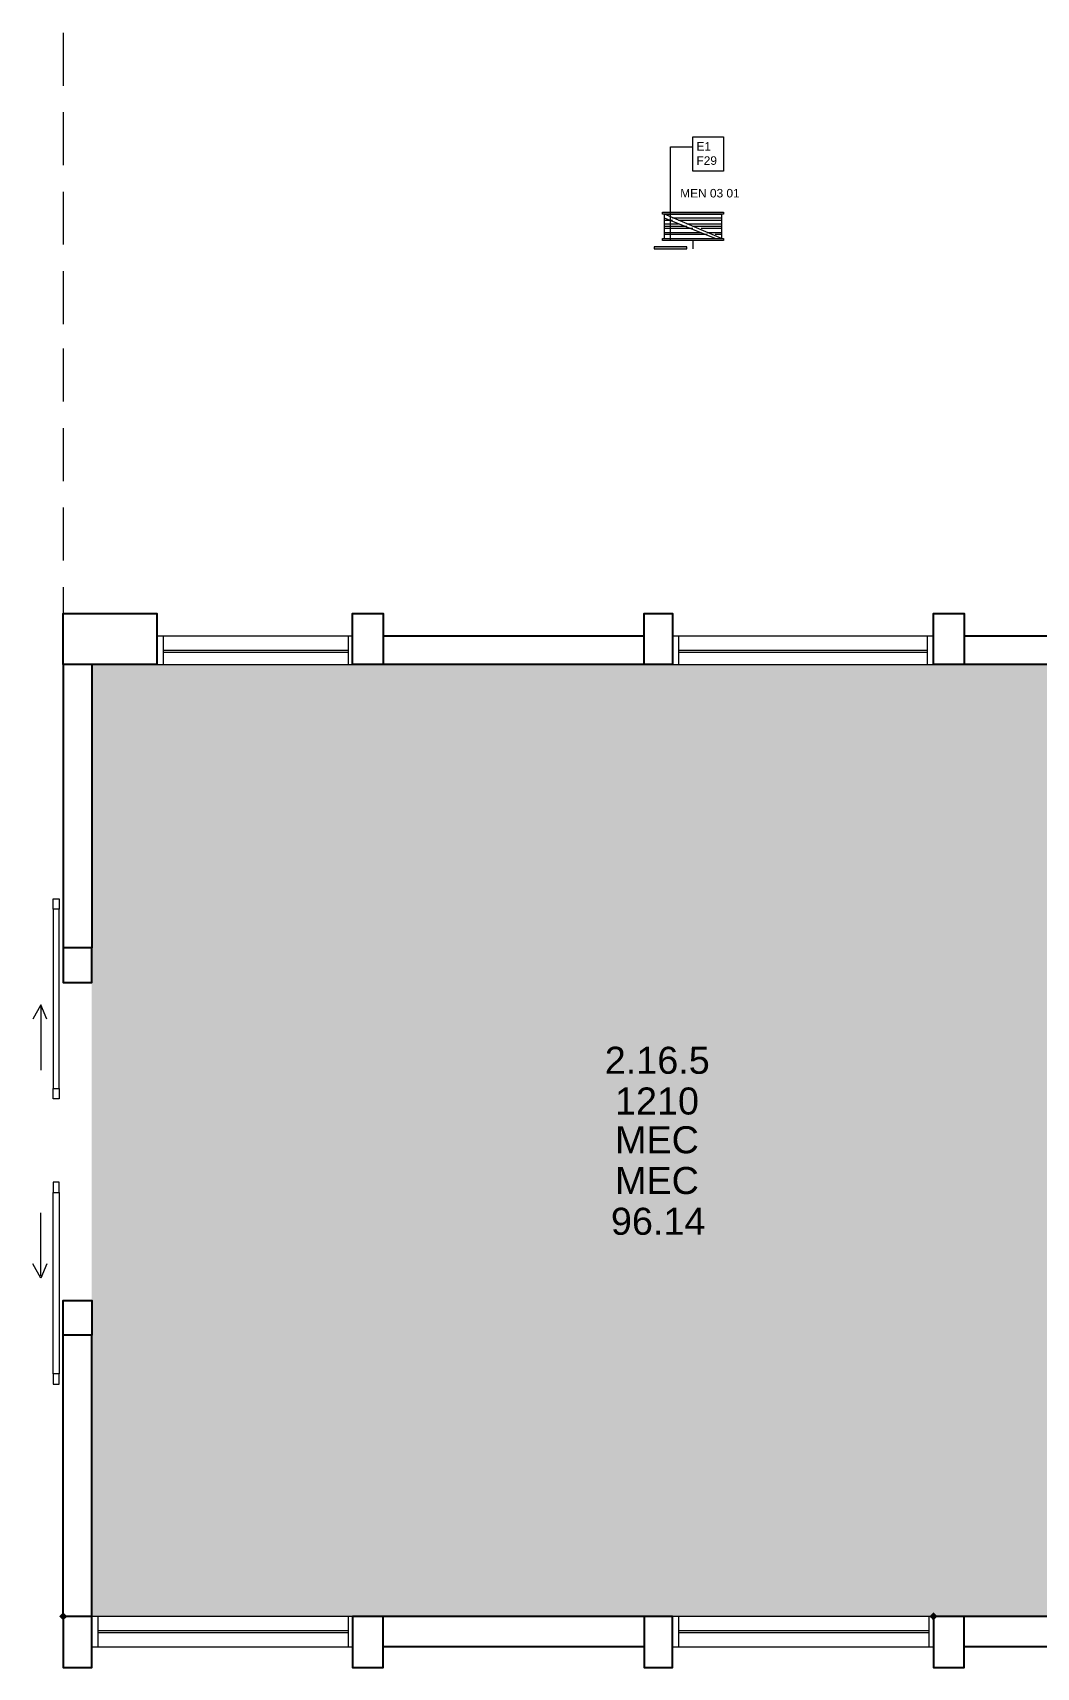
# Model space of a CAD drawing. Header units: millimetres. Extents: x -59 to 47, y 152 to 919.
# Drawn here: x -14.6 to -4.97, y 154.68 to 170.37 of the extents above; entities that cross this region are included whole.
import ezdxf

# ---------------------------------------------------------------- set-up
doc = ezdxf.new("R2010")
doc.units = ezdxf.units.MM
for name, color, linetype in [('PDF_014401$BL-ABOVE', 7, 'Continuous'), ('PDF_014401$DR', 7, 'Continuous'), ('PDF_014401$FI', 7, 'Continuous'), ('PDF_014401$FI-DSG', 7, 'Continuous'), ('PDF_014401$WA-COL', 7, 'Continuous'), ('PDF_014401$WA-EXT', 7, 'Continuous'), ('PDF_014401$WN', 7, 'Continuous'), ('PDF_Text', 7, 'Continuous')]:
    doc.layers.add(name, color=color, linetype=linetype)
doc.layers.add('PDF_014401$HL-TMP', color=7, linetype='Continuous', true_color=0xbfebf9)
doc.styles.add('PDF ArialMT', font='arial.ttf')

msp = doc.modelspace()

# ---------------------------------------------------------------- hatches: boundary and pattern name
at = {"layer": 'PDF_014401$WA-COL', "lineweight": -3, "transparency": 33554559}
for points in [[(-14.305, 155.212), (-14.324, 155.193), (-14.344, 155.173), (-14.324, 155.154), (-14.305, 155.134), (-14.285, 155.154), (-14.265, 155.173), (-14.285, 155.193)], [(-5.953, 155.212), (-5.972, 155.193), (-5.992, 155.173), (-5.972, 155.154), (-5.953, 155.134), (-5.933, 155.154), (-5.914, 155.173), (-5.933, 155.193)]]:
    msp.add_hatch(color=256, dxfattribs=at).paths.add_polyline_path(points)

# ---------------------------------------------------------------- linework, layer by layer
at = {"layer": 'PDF_014401$BL-ABOVE', "lineweight": 9}
for points in [[(-14.305, 170.371), (-14.305, 169.862)], [(-14.305, 169.608), (-14.305, 169.099)], [(-14.305, 168.845), (-14.305, 168.337)], [(-14.305, 168.082), (-14.305, 167.574)], [(-14.305, 167.339), (-14.305, 166.831)], [(-14.305, 166.576), (-14.305, 166.068)], [(-14.305, 165.814), (-14.305, 165.305)], [(-14.305, 165.051), (-14.305, 164.796)]]:
    msp.add_lwpolyline(points, dxfattribs=at)
at = {"layer": 'PDF_014401$DR', "lineweight": 0}
for points in [[(-14.344, 162.058), (-14.344, 161.96), (-14.402, 161.96), (-14.402, 162.058)], [(-14.344, 160.239), (-14.344, 160.141), (-14.402, 160.141), (-14.402, 160.239)], [(-14.344, 159.242), (-14.344, 159.339), (-14.402, 159.339), (-14.402, 159.242)], [(-14.344, 157.403), (-14.344, 157.501), (-14.402, 157.501), (-14.402, 157.403)]]:
    msp.add_lwpolyline(points, close=True, dxfattribs=at)
for points in [[(-14.402, 161.96), (-14.402, 160.239)], [(-14.344, 160.239), (-14.344, 161.96)], [(-14.52, 161.041), (-14.598, 160.904)], [(-14.461, 160.904), (-14.52, 161.041), (-14.52, 160.415)], [(-14.402, 157.501), (-14.402, 159.242)], [(-14.344, 159.242), (-14.344, 157.501)], [(-14.52, 158.44), (-14.52, 159.046)], [(-14.461, 158.557), (-14.52, 158.42), (-14.598, 158.557)]]:
    msp.add_lwpolyline(points, dxfattribs=at)
at = {"layer": 'PDF_014401$FI', "lineweight": 9}
for points in [[(-7.967, 168.65), (-7.967, 168.63), (-8.554, 168.63), (-8.554, 168.65)], [(-7.967, 168.376), (-8.554, 168.376), (-8.554, 168.395), (-8.535, 168.395), (-7.987, 168.395), (-7.967, 168.395)]]:
    msp.add_lwpolyline(points, close=True, dxfattribs=at)
for points in [[(-8.535, 168.395), (-8.535, 168.63), (-7.987, 168.63), (-7.987, 168.395), (-8.535, 168.63)], [(-8.046, 168.395), (-8.535, 168.591)], [(-8.535, 168.571), (-8.456, 168.571)], [(-8.398, 168.532), (-8.535, 168.532)], [(-8.535, 168.513), (-8.319, 168.513)], [(-8.261, 168.493), (-8.535, 168.493)], [(-7.987, 168.591), (-8.456, 168.591)], [(-8.398, 168.571), (-7.987, 168.571)], [(-7.987, 168.532), (-8.319, 168.532)], [(-8.261, 168.513), (-7.987, 168.513)], [(-7.987, 168.493), (-8.183, 168.493)], [(-8.535, 168.454), (-8.183, 168.454)], [(-8.124, 168.434), (-8.535, 168.434)], [(-8.261, 168.376), (-8.261, 168.298)], [(-8.124, 168.454), (-7.987, 168.454)], [(-7.987, 168.434), (-8.046, 168.434)]]:
    msp.add_lwpolyline(points, dxfattribs=at)
at = {"layer": 'PDF_014401$FI-DSG', "lineweight": 9}
msp.add_lwpolyline([(-8.476, 168.376), (-8.476, 169.276), (-8.339, 169.276), (-8.261, 169.276)], dxfattribs=at)
for points in [[(-8.261, 169.373), (-7.967, 169.373), (-7.967, 169.041), (-8.261, 169.041)], [(-8.319, 168.317), (-8.632, 168.317), (-8.632, 168.298), (-8.319, 168.298)]]:
    msp.add_lwpolyline(points, close=True, dxfattribs=at)
at = {"layer": 'PDF_014401$FI-DSG', "lineweight": -3, "transparency": 33554559}
for points in [[(-8.319, 168.317), (-8.632, 168.317), (-8.319, 168.298)], [(-8.632, 168.317), (-8.319, 168.298), (-8.632, 168.298)], [(-8.476, 168.376), (-8.476, 168.317), (-8.476, 168.317)]]:
    msp.add_solid(points, dxfattribs=at)
at = {"layer": 'PDF_014401$HL-TMP', "color": 111, "lineweight": -3, "true_color": 0x76efc1, "transparency": 33554559}
for points in [[(-3.175, 164.307), (-14.031, 164.307), (-3.175, 156.953)], [(-14.031, 164.307), (-3.175, 156.953), (-14.031, 156.953)], [(-3.175, 156.953), (-14.031, 156.953), (-3.175, 156.699)], [(-14.031, 156.953), (-3.175, 156.699), (-14.031, 156.699)], [(-3.175, 156.699), (-14.031, 156.699), (-3.175, 155.173)], [(-14.031, 156.699), (-3.175, 155.173), (-14.031, 155.173)]]:
    msp.add_solid(points, dxfattribs=at)
at = {"layer": 'PDF_014401$WA-COL', "lineweight": 25}
for points in [[(-14.305, 164.307), (-14.305, 164.796), (-13.405, 164.796), (-13.405, 164.307)], [(-11.234, 164.307), (-11.527, 164.307), (-11.527, 164.796), (-11.234, 164.796)], [(-8.456, 164.307), (-8.73, 164.307), (-8.73, 164.796), (-8.456, 164.796)], [(-5.659, 164.307), (-5.953, 164.307), (-5.953, 164.796), (-5.659, 164.796)], [(-14.031, 161.589), (-14.305, 161.589), (-14.305, 161.256), (-14.031, 161.256)], [(-14.031, 157.872), (-14.305, 157.872), (-14.305, 158.205), (-14.031, 158.205)], [(-14.305, 155.173), (-14.305, 154.684), (-14.031, 154.684), (-14.031, 155.173)], [(-11.234, 155.173), (-11.527, 155.173), (-11.527, 154.684), (-11.234, 154.684)], [(-8.456, 155.173), (-8.73, 155.173), (-8.73, 154.684), (-8.456, 154.684)], [(-5.953, 155.173), (-5.953, 154.684), (-5.659, 154.684), (-5.659, 155.173)]]:
    msp.add_lwpolyline(points, close=True, dxfattribs=at)
at = {"layer": 'PDF_014401$WA-EXT', "lineweight": 25}
for points in [[(-8.73, 164.581), (-11.234, 164.581)], [(-3.175, 164.581), (-5.659, 164.581)], [(-14.305, 164.307), (-14.305, 161.589)], [(-14.031, 164.307), (-14.031, 161.589)], [(-8.73, 164.307), (-11.234, 164.307)], [(-3.175, 164.307), (-5.659, 164.307)], [(-14.305, 155.173), (-14.305, 157.872)], [(-14.031, 155.173), (-14.031, 157.872)], [(-8.73, 155.173), (-11.234, 155.173)], [(-3.175, 155.173), (-5.659, 155.173)], [(-8.73, 154.88), (-11.234, 154.88)], [(-3.156, 154.88), (-5.659, 154.88)]]:
    msp.add_lwpolyline(points, dxfattribs=at)
at = {"layer": 'PDF_014401$WN', "lineweight": 0}
for points in [[(-13.405, 164.581), (-13.405, 164.307)], [(-13.346, 164.581), (-13.346, 164.307)], [(-11.566, 164.307), (-11.566, 164.581)], [(-11.527, 164.307), (-11.527, 164.581)], [(-8.456, 164.581), (-8.456, 164.307)], [(-8.398, 164.581), (-8.398, 164.307)], [(-6.011, 164.307), (-6.011, 164.581)], [(-5.953, 164.307), (-5.953, 164.581)], [(-13.346, 164.444), (-11.566, 164.444)], [(-13.346, 164.425), (-11.566, 164.425)], [(-8.398, 164.444), (-6.011, 164.444)], [(-8.398, 164.425), (-6.011, 164.425)], [(-14.031, 155.173), (-14.031, 154.88)], [(-13.972, 155.173), (-13.972, 154.88)], [(-11.566, 154.88), (-11.566, 155.173)], [(-11.527, 154.88), (-11.527, 155.173)], [(-8.456, 155.173), (-8.456, 154.88)], [(-8.398, 155.173), (-8.398, 154.88)], [(-5.992, 154.88), (-5.992, 155.173)], [(-5.953, 154.88), (-5.953, 155.173)], [(-13.972, 155.036), (-11.566, 155.036)], [(-13.972, 155.017), (-11.566, 155.017)], [(-8.398, 155.036), (-5.992, 155.036)], [(-8.398, 155.017), (-5.992, 155.017)]]:
    msp.add_lwpolyline(points, dxfattribs=at)
at = {"layer": 'PDF_014401$WN', "lineweight": 9}
for points in [[(-11.527, 164.581), (-13.405, 164.581)], [(-5.953, 164.581), (-8.456, 164.581)], [(-13.405, 164.307), (-11.527, 164.307)], [(-8.456, 164.307), (-5.953, 164.307)], [(-11.527, 155.173), (-14.031, 155.173)], [(-5.953, 155.173), (-8.456, 155.173)], [(-14.031, 154.88), (-11.527, 154.88)], [(-8.456, 154.88), (-5.953, 154.88)]]:
    msp.add_lwpolyline(points, dxfattribs=at)

# ---------------------------------------------------------------- texts
at = {"layer": 'PDF_Text', "lineweight": -3, "attachment_point": 4, "style": 'PDF ArialMT'}
for s, insert, char_height in [('E1', (-8.227, 169.28), 0.0817), ('F29', (-8.227, 169.143), 0.0817), ('MEN 03 01', (-8.383, 168.83), 0.0817), ('2.16.5', (-9.107, 160.508), 0.2595), ('1210', (-9.009, 160.117), 0.2595), ('MEC', (-9.009, 159.745), 0.2595), ('MEC', (-9.009, 159.354), 0.2595), ('96.14', (-9.048, 158.963), 0.2595)]:
    msp.add_mtext(s, dxfattribs=dict(at, insert=insert, char_height=char_height))

doc.saveas('drawing.dxf')
